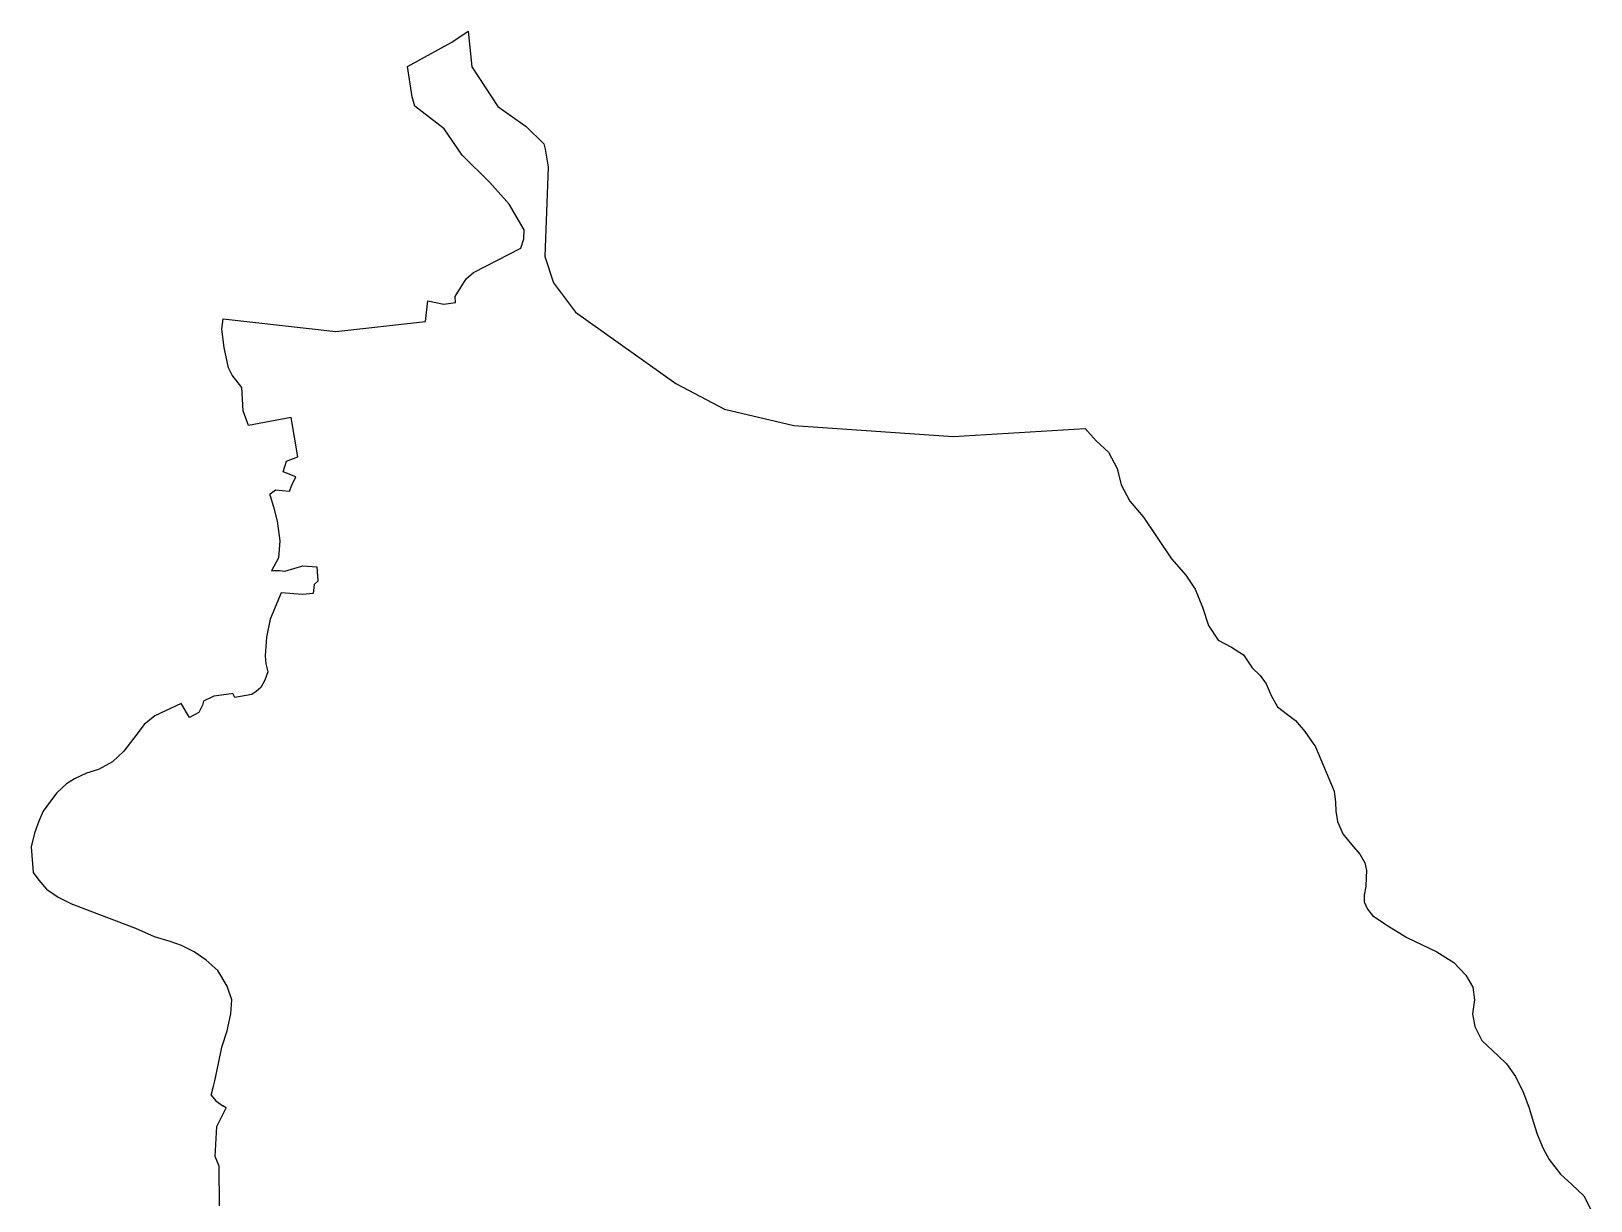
# Model space of a CAD drawing. Extents: x 542592 to 548585, y 1840713 to 1846308.
# Drawn here: x 543041 to 544464, y 1845241 to 1846308 of the extents above; entities that cross this region are included whole.
import ezdxf

# ---------------------------------------------------------------- set-up
doc = ezdxf.new("R2010")
doc.units = 0
doc.layers.add('Level 1', color=7, linetype='Continuous')

msp = doc.modelspace()

# ---------------------------------------------------------------- linework, layer by layer
at = {"layer": 'Level 1'}
for p, q in [((543384.5, 1846276), (543425.2, 1846298.4)), ((543425.2, 1846298.4), (543440.1, 1846308.3)), ((543440.1, 1846308.3), (543443.4, 1846275.8)), ((543388.8, 1846248.4), (543384.5, 1846276)), ((543443.4, 1846275.8), (543467.1, 1846239.7)), ((543391.4, 1846239.9), (543388.8, 1846248.4)), ((543418.2, 1846219.1), (543391.4, 1846239.9)), ((543467.1, 1846239.7), (543492.8, 1846221.3)), ((543434.6, 1846195.2), (543418.2, 1846219.1)), ((543492.8, 1846221.3), (543508.9, 1846205.5)), ((543508.9, 1846205.5), (543510.3, 1846200.8)), ((543510.3, 1846200.8), (543512.8, 1846184.2)), ((543459.6, 1846170.4), (543434.6, 1846195.2)), ((543512.8, 1846184.2), (543510, 1846102.7)), ((543477.4, 1846150.4), (543459.6, 1846170.4)), ((543491.1, 1846127.1), (543477.4, 1846150.4)), ((543490.7, 1846118.9), (543491.1, 1846127.1)), ((543444.7, 1846088.3), (543487.9, 1846110.4)), ((543487.9, 1846110.4), (543490.7, 1846118.9)), ((543510, 1846102.7), (543517.8, 1846078.6)), ((543428, 1846066.3), (543438.2, 1846082.4)), ((543438.2, 1846082.4), (543444.7, 1846088.3)), ((543517.8, 1846078.6), (543538, 1846051.9)), ((543401.2, 1846043.4), (543403.3, 1846062.4)), ((543403.3, 1846062.4), (543417.8, 1846059.2)), ((543417.8, 1846059.2), (543428.4, 1846060.9)), ((543428.4, 1846060.9), (543428, 1846066.3)), ((543215.2, 1846036.4), (543216.6, 1846045.8)), ((543216.6, 1846045.8), (543319.2, 1846034.3)), ((543319.2, 1846034.3), (543401.2, 1846043.4)), ((543538, 1846051.9), (543629.4, 1845987)), ((543217.5, 1846019.8), (543215.2, 1846036.4)), ((543221.4, 1846001.1), (543217.5, 1846019.8)), ((543224.8, 1845994.4), (543221.4, 1846001.1)), ((543233.5, 1845983.4), (543224.8, 1845994.4)), ((543234.9, 1845962.1), (543233.5, 1845983.4)), ((543629.4, 1845987), (543673.8, 1845963.4)), ((543239.7, 1845948.5), (543234.9, 1845962.1)), ((543278.6, 1845956), (543239.7, 1845948.5)), ((543284.5, 1845920.1), (543278.6, 1845956)), ((543673.8, 1845963.4), (543736.9, 1845948.5)), ((543736.9, 1845948.5), (543882.2, 1845938.7)), ((543882.2, 1845938.7), (544002.6, 1845946)), ((544002.6, 1845946), (544012.7, 1845934.6)), ((544012.7, 1845934.6), (544024, 1845924.2)), ((543271.1, 1845906.4), (543274.3, 1845916.2)), ((543274.3, 1845916.2), (543284.5, 1845920.1)), ((544024, 1845924.2), (544031.8, 1845909.5)), ((543282.9, 1845901.9), (543271.1, 1845906.4)), ((543279.1, 1845894.3), (543282.9, 1845901.9)), ((544031.8, 1845909.5), (544035.6, 1845894.4)), ((543259.3, 1845884.4), (543259.5, 1845886.4)), ((543259.3, 1845884.4), (543262.4, 1845874.5)), ((543259.5, 1845886.4), (543264.2, 1845889.8)), ((543264.2, 1845889.8), (543277.1, 1845888.8)), ((543277.1, 1845888.8), (543279.1, 1845894.3)), ((544035.6, 1845894.4), (544043.5, 1845879.5)), ((543262.4, 1845874.5), (543265.8, 1845861.2)), ((544043.5, 1845879.5), (544056, 1845864.9)), ((543265.8, 1845861.2), (543268.3, 1845843.5)), ((544056, 1845864.9), (544081.4, 1845827.1)), ((543268.3, 1845843.5), (543266.9, 1845827.8)), ((543266.9, 1845827.8), (543260.5, 1845816)), ((544081.4, 1845827.1), (544094.5, 1845812)), ((543260.5, 1845816), (543262.3, 1845816.3)), ((543262.3, 1845816.3), (543268, 1845816.2)), ((543268, 1845816.2), (543272.7, 1845815.8)), ((543272.7, 1845815.8), (543289.3, 1845820.5)), ((543289.3, 1845820.5), (543301.9, 1845819.8)), ((543301.9, 1845819.8), (543303, 1845806.6)), ((544094.5, 1845812), (544103.1, 1845799.2)), ((543299.4, 1845803.6), (543298.7, 1845795.4)), ((543303, 1845806.6), (543299.4, 1845803.6)), ((544103.1, 1845799.2), (544109.6, 1845782.8)), ((543269.5, 1845795.9), (543259.4, 1845771.8)), ((543288.9, 1845794.5), (543269.5, 1845795.9)), ((543298.7, 1845795.4), (543288.9, 1845794.5)), ((543259.4, 1845771.8), (543256.1, 1845755.6)), ((544109.6, 1845782.8), (544115.3, 1845766.1)), ((543256.1, 1845755.6), (543254.8, 1845738.5)), ((544115.3, 1845766.1), (544123.9, 1845752.9)), ((544123.9, 1845752.9), (544136.2, 1845746.5)), ((544136.2, 1845746.5), (544147, 1845739.5)), ((543254.8, 1845738.5), (543255.3, 1845731.2)), ((543255.3, 1845731.2), (543257.1, 1845723.9)), ((544147, 1845739.5), (544154.9, 1845727.5)), ((544154.9, 1845727.5), (544162.2, 1845720.6)), ((543254.6, 1845716.2), (543250.9, 1845709.5)), ((543257.1, 1845723.9), (543254.6, 1845716.2)), ((544162.2, 1845720.6), (544167.7, 1845712.9)), ((544167.7, 1845712.9), (544172.3, 1845702.2)), ((543207.9, 1845701.7), (543198.5, 1845697.2)), ((543224, 1845703.9), (543207.9, 1845701.7)), ((543225.2, 1845704.2), (543224, 1845703.9)), ((543227.3, 1845700.4), (543225.2, 1845704.2)), ((543242.6, 1845703.3), (543227.3, 1845700.4)), ((543246.5, 1845705.8), (543242.6, 1845703.3)), ((543250.9, 1845709.5), (543246.5, 1845705.8)), ((544172.3, 1845702.2), (544178.1, 1845692)), ((543154.2, 1845683.6), (543144.4, 1845675.7)), ((543178.2, 1845695), (543154.2, 1845683.6)), ((543185.9, 1845682.2), (543178.2, 1845695)), ((543194.4, 1845686.8), (543185.9, 1845682.2)), ((543197.6, 1845693.6), (543194.4, 1845686.8)), ((543198.5, 1845697.2), (543197.6, 1845693.6)), ((544178.1, 1845692), (544187.2, 1845685)), ((544187.2, 1845685), (544194.6, 1845679.4)), ((543144.4, 1845675.7), (543135, 1845663.4)), ((544194.6, 1845679.4), (544203, 1845669.5)), ((544203, 1845669.5), (544212.9, 1845655.4)), ((543135, 1845663.4), (543125.9, 1845651.5)), ((544212.9, 1845655.4), (544229.8, 1845614.9)), ((543115.6, 1845641.8), (543102.7, 1845634.8)), ((543125.9, 1845651.5), (543115.6, 1845641.8)), ((543080.9, 1845626.4), (543073.6, 1845621.6)), ((543091.8, 1845631.3), (543080.9, 1845626.4)), ((543102.7, 1845634.8), (543091.8, 1845631.3)), ((543064.9, 1845613.5), (543059.1, 1845605.9)), ((543073.6, 1845621.6), (543064.9, 1845613.5)), ((544229.8, 1845614.9), (544231, 1845605)), ((543059.1, 1845605.9), (543052.3, 1845596.9)), ((544231, 1845605), (544231.2, 1845596.9)), ((543048.4, 1845587.6), (543044.3, 1845576.8)), ((543052.3, 1845596.9), (543048.4, 1845587.6)), ((544231.2, 1845596.9), (544232.8, 1845587.4)), ((544232.8, 1845587.4), (544237.8, 1845576.1)), ((543044.3, 1845576.8), (543041.4, 1845564.2)), ((544237.8, 1845576.1), (544245.7, 1845566.3)), ((543041.4, 1845564.2), (543043.1, 1845540.9)), ((544245.7, 1845566.3), (544253.1, 1845557.5)), ((544253.1, 1845557.5), (544257.7, 1845549.6)), ((544257.7, 1845549.6), (544259.2, 1845542.6)), ((544259.2, 1845542.6), (544259, 1845536.2)), ((543043.1, 1845540.9), (543048.3, 1845533.9)), ((543048.3, 1845533.9), (543055.4, 1845525.7)), ((544258.6, 1845528.2), (544257.3, 1845520.2)), ((544259, 1845536.2), (544258.6, 1845528.2)), ((543055.4, 1845525.7), (543066, 1845518.2)), ((543066, 1845518.2), (543079.3, 1845511.5)), ((544257.3, 1845520.2), (544257.1, 1845514.1)), ((544257.1, 1845514.1), (544260.1, 1845507.3)), ((543095.2, 1845505.6), (543079.3, 1845511.5)), ((543136.8, 1845489.6), (543095.2, 1845505.6)), ((544260.1, 1845507.3), (544264.8, 1845501.6)), ((544264.8, 1845501.6), (544276, 1845494)), ((543153.9, 1845482.1), (543136.8, 1845489.6)), ((544276, 1845494), (544277.8, 1845492.7)), ((544277.8, 1845492.7), (544296.2, 1845481.4)), ((543168.2, 1845477.8), (543153.9, 1845482.1)), ((543178.6, 1845474.1), (543168.2, 1845477.8)), ((543190.2, 1845468.6), (543178.6, 1845474.1)), ((544296.2, 1845481.4), (544323.6, 1845468.4)), ((543201, 1845461), (543190.2, 1845468.6)), ((543211.7, 1845451.4), (543201, 1845461)), ((544323.6, 1845468.4), (544339, 1845458.7)), ((544339, 1845458.7), (544350, 1845447.3)), ((543220.3, 1845437.1), (543211.7, 1845451.4)), ((544350, 1845447.3), (544356.2, 1845436.3)), ((543224.4, 1845424.6), (543220.3, 1845437.1)), ((544356.2, 1845436.3), (544357.9, 1845424.7)), ((543223.4, 1845411.8), (543224.4, 1845424.6)), ((544357.9, 1845424.7), (544356, 1845411.9)), ((543220.2, 1845396.3), (543223.4, 1845411.8)), ((544356, 1845411.9), (544358.2, 1845400.2)), ((544358.2, 1845400.2), (544364.4, 1845387.6)), ((543215.3, 1845381.5), (543220.2, 1845396.3)), ((544364.4, 1845387.6), (544379.5, 1845373.5)), ((543212.3, 1845366.5), (543215.3, 1845381.5)), ((544379.5, 1845373.5), (544387.1, 1845366.2)), ((543208.9, 1845350.9), (543212.3, 1845366.5)), ((544387.1, 1845366.2), (544395.2, 1845354.7)), ((543205.5, 1845337.7), (543207.6, 1845346)), ((543207.6, 1845346), (543208.9, 1845350.9)), ((544395.2, 1845354.7), (544402.6, 1845339.7)), ((543205.5, 1845337.7), (543209.7, 1845332.6)), ((543209.7, 1845332.6), (543216.2, 1845328)), ((543219.2, 1845326.2), (543216.2, 1845328)), ((544402.6, 1845339.7), (544407.6, 1845325.9)), ((543210.7, 1845309.2), (543219.2, 1845326.2)), ((544407.6, 1845325.9), (544411.6, 1845312.9)), ((543209.3, 1845281.8), (543210.7, 1845309.2)), ((544411.6, 1845312.9), (544415.1, 1845302.1)), ((544415.1, 1845302.1), (544420.4, 1845288.9)), ((544420.4, 1845288.9), (544425.8, 1845278.9)), ((543212.8, 1845272.8), (543209.3, 1845281.8)), ((543213.3, 1845236.8), (543212.8, 1845272.8)), ((544425.8, 1845278.9), (544436.3, 1845265.5)), ((544436.3, 1845265.5), (544446.5, 1845256.1)), ((544446.5, 1845256.1), (544457.4, 1845245.8)), ((544457.4, 1845245.8), (544463.9, 1845233.3))]:
    msp.add_line(p, q, dxfattribs=at)

doc.saveas('drawing.dxf')
